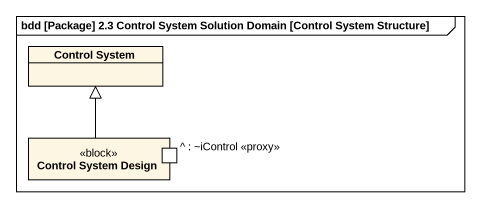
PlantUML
@startuml
mainframe bdd [Package] 2.3 Control System Solution Domain [Control System Structure]
allowmixing
hide circle
hide empty members
class "Control System" as Control_System
rectangle "Control System Design" as Control_System_Design <<block>> {
  port "^ : ~iControl <<proxy>>" as iControl_proxy
}
Control_System_Design -up-|> Control_System
@enduml
